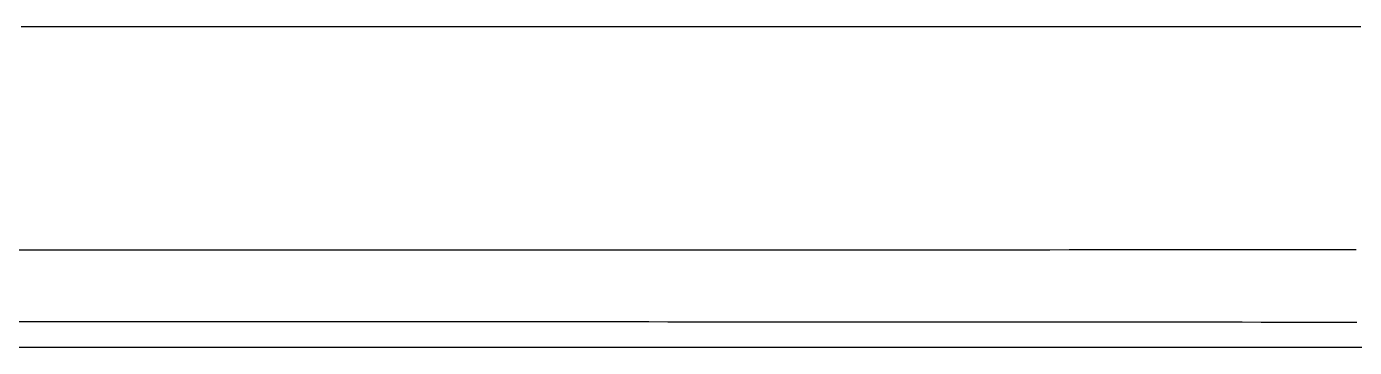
# Model space of a CAD drawing. Extents: x -4 to 218, y -16 to 16.
# Drawn here: x 141.79 to 148.73, y -15.92 to -14.24 of the extents above; entities that cross this region are included whole.
import ezdxf

# ---------------------------------------------------------------- set-up
doc = ezdxf.new("R2010")
doc.units = 0
doc.header["$MEASUREMENT"] = 0
doc.layers.add('Waterlines', color=7, linetype='Continuous')

msp = doc.modelspace()

# ---------------------------------------------------------------- linework, layer by layer
at = {"layer": 'Waterlines', "color": 135}
for points in [[(141.75981, -14.24241), (141.85609, -14.24241), (141.95854, -14.24241), (142.05946, -14.24241), (142.15659, -14.24241), (142.25951, -14.24241), (142.35841, -14.24241), (142.45778, -14.24241), (142.55931, -14.24241), (142.65637, -14.24241), (142.75699, -14.24241), (142.85866, -14.24241), (142.95456, -14.24241), (143.05698, -14.24241), (143.15842, -14.24241), (143.25447, -14.24241), (143.35692, -14.24241), (143.45825, -14.24241), (143.5544, -14.24241), (143.65616, -14.24241), (143.75758, -14.24241), (143.85457, -14.24241), (143.95624, -14.24241), (144.05629, -14.24241), (144.1539, -14.24241), (144.256, -14.24241), (144.3551, -14.24241), (144.45357, -14.24241), (144.5558, -14.24241), (144.65292, -14.24241), (144.75331, -14.24241), (144.85518, -14.24241), (144.95023, -14.24241), (145.05334, -14.24241), (145.15465, -14.24241), (145.2506, -14.24241), (145.35265, -14.24241), (145.45392, -14.24241), (145.54987, -14.24241), (145.65247, -14.24241), (145.75342, -14.24241), (145.8497, -14.24241), (145.95517, -14.24241), (146.05762, -14.24241), (146.15771, -14.24241), (146.26123, -14.24241), (146.36046, -14.24241), (146.46114, -14.24241), (146.56451, -14.24241), (146.6602, -14.24241), (146.7636, -14.24241), (146.86542, -14.24241), (146.96141, -14.24241), (147.06407, -14.24241), (147.16655, -14.24241), (147.26224, -14.24241), (147.3645, -14.24241), (147.46581, -14.24241), (147.56242, -14.24241), (147.66473, -14.24241), (147.76555, -14.24241), (147.86185, -14.24241), (147.96419, -14.24241), (148.06511, -14.24241), (148.16208, -14.24241), (148.26485, -14.24241), (148.36388, -14.24241), (148.46216, -14.24241), (148.56398, -14.24241), (148.66174, -14.24241), (148.76186, -14.24241)], [(148.73698, -15.40988), (148.63705, -15.40995), (148.53706, -15.41002), (148.43709, -15.41008), (148.33702, -15.41015), (148.23703, -15.41021), (148.13702, -15.41027), (148.03703, -15.41033), (147.93704, -15.41039), (147.83698, -15.41044), (147.73703, -15.4105), (147.63702, -15.41055), (147.53705, -15.4106), (147.43707, -15.41065), (147.33702, -15.4107), (147.237, -15.41075), (147.13699, -15.4108), (147.03702, -15.41085), (146.93701, -15.41089), (146.83701, -15.41094), (146.73705, -15.41098), (146.63698, -15.41103), (146.537, -15.41107), (146.43701, -15.41111), (146.33702, -15.41115), (146.23698, -15.41119), (146.13704, -15.41123), (146.03702, -15.41127), (145.937, -15.4113), (145.83702, -15.41134), (145.73701, -15.41137), (145.63698, -15.41141), (145.53696, -15.41144), (145.43703, -15.41148), (145.33694, -15.41151), (145.23698, -15.41154), (145.1369, -15.41158), (145.03694, -15.41161), (144.93698, -15.41164), (144.83694, -15.41167), (144.73697, -15.4117), (144.63702, -15.41173), (144.537, -15.41176), (144.43697, -15.41179), (144.33696, -15.41181), (144.23709, -15.41184), (144.13705, -15.41187), (144.03702, -15.4119), (143.93701, -15.41193), (143.83704, -15.41195), (143.73698, -15.41198), (143.63702, -15.412), (143.537, -15.41203), (143.437, -15.41206), (143.33694, -15.41208), (143.23698, -15.41211), (143.13699, -15.41213), (143.03694, -15.41216), (142.93695, -15.41218), (142.83699, -15.41221), (142.73695, -15.41223), (142.63689, -15.41226), (142.53691, -15.41228), (142.4369, -15.41231), (142.33693, -15.41233), (142.23691, -15.41236), (142.13692, -15.41238), (142.03688, -15.41241), (141.93692, -15.41243), (141.83684, -15.41246), (141.73682, -15.41248)], [(148.74107, -15.78923), (148.64114, -15.78919), (148.54114, -15.78914), (148.44116, -15.7891), (148.34109, -15.78905), (148.24106, -15.789), (148.1411, -15.78895), (148.04108, -15.7889), (147.94109, -15.78885), (147.84108, -15.7888), (147.74103, -15.78875), (147.64108, -15.7887), (147.54106, -15.78864), (147.44104, -15.78859), (147.34102, -15.78853), (147.24104, -15.78848), (147.14104, -15.78842), (147.04102, -15.78837), (146.94096, -15.78831), (146.841, -15.78825), (146.74097, -15.7882), (146.64099, -15.78814), (146.54097, -15.78808), (146.44095, -15.78802), (146.34093, -15.78796), (146.24094, -15.7879), (146.1409, -15.78784), (146.04092, -15.78778), (145.94093, -15.78773), (145.84091, -15.78767), (145.74089, -15.78761), (145.6409, -15.78755), (145.54088, -15.78749), (145.4409, -15.78743), (145.3409, -15.78737), (145.24089, -15.78731), (145.1409, -15.78725), (145.04083, -15.78719), (144.94081, -15.78713), (144.84087, -15.78707), (144.74089, -15.78701), (144.64084, -15.78695), (144.54082, -15.7869), (144.44084, -15.78684), (144.34084, -15.78678), (144.24081, -15.78673), (144.14081, -15.78667), (144.04079, -15.78661), (143.9408, -15.78656), (143.84076, -15.7865), (143.74074, -15.78645), (143.6407, -15.78639), (143.54077, -15.78634), (143.4407, -15.78629), (143.3407, -15.78623), (143.24075, -15.78618), (143.1407, -15.78613), (143.04077, -15.78608), (142.94078, -15.78603), (142.84077, -15.78598), (142.74075, -15.78593), (142.64079, -15.78588), (142.54076, -15.78584), (142.44077, -15.78579), (142.34073, -15.78574), (142.24077, -15.7857), (142.14075, -15.78566), (142.04074, -15.78561), (141.94067, -15.78557), (141.84067, -15.78553), (141.74069, -15.78549)], [(148.7995, -15.92031), (148.69946, -15.92031), (148.59941, -15.92031), (148.49945, -15.92031), (148.3994, -15.92031), (148.29939, -15.92031), (148.19939, -15.92031), (148.09937, -15.92031), (147.99927, -15.92031), (147.89923, -15.92031), (147.79921, -15.92031), (147.69914, -15.92031), (147.59915, -15.92031), (147.49911, -15.92031), (147.39909, -15.92031), (147.2991, -15.92031), (147.19901, -15.92031), (147.09901, -15.92031), (146.99902, -15.92031), (146.89899, -15.92031), (146.79895, -15.92031), (146.69896, -15.92031), (146.59892, -15.92031), (146.49886, -15.92031), (146.39891, -15.92031), (146.29889, -15.92031), (146.19881, -15.92031), (146.0988, -15.92031), (145.99879, -15.92031), (145.89876, -15.92031), (145.79875, -15.92031), (145.6987, -15.92031), (145.59871, -15.92031), (145.49867, -15.92031), (145.39861, -15.92031), (145.2986, -15.92031), (145.19859, -15.92031), (145.0986, -15.92031), (144.99858, -15.92031), (144.89848, -15.92031), (144.79851, -15.92031), (144.69849, -15.92031), (144.59842, -15.92031), (144.49841, -15.92031), (144.39845, -15.92031), (144.2984, -15.92031), (144.19832, -15.92031), (144.09834, -15.92031), (143.99828, -15.92031), (143.89827, -15.92031), (143.79826, -15.92031), (143.69824, -15.92031), (143.59821, -15.92031), (143.49814, -15.92031), (143.39819, -15.92031), (143.29813, -15.92031), (143.19812, -15.92031), (143.09811, -15.92031), (142.99805, -15.92031), (142.89806, -15.92031), (142.79797, -15.92031), (142.69798, -15.92031), (142.59795, -15.92031), (142.498, -15.92031), (142.39793, -15.92031), (142.29793, -15.92031), (142.19792, -15.92031), (142.09787, -15.92031), (141.99782, -15.92031), (141.89787, -15.92031), (141.79781, -15.92031), (141.69775, -15.92031)], [(148.81367, -15.92031), (148.71326, -15.92031), (148.61322, -15.92031), (148.5128, -15.92031), (148.4131, -15.92031), (148.3131, -15.92031), (148.21272, -15.92031), (148.11227, -15.92031), (148.01219, -15.92031), (147.9119, -15.92031), (147.81195, -15.92031), (147.71216, -15.92031), (147.61212, -15.92031), (147.51187, -15.92031), (147.41139, -15.92031), (147.31093, -15.92031), (147.21086, -15.92031), (147.11061, -15.92031), (147.01033, -15.92031), (146.9106, -15.92031), (146.81073, -15.92031), (146.71078, -15.92031), (146.61069, -15.92031), (146.5106, -15.92031), (146.41046, -15.92031), (146.31023, -15.92031), (146.20995, -15.92031), (146.10976, -15.92031), (146.00946, -15.92031), (145.90921, -15.92031), (145.80902, -15.92031), (145.7088, -15.92031), (145.60858, -15.92031), (145.50835, -15.92031), (145.40819, -15.92031), (145.30804, -15.92031), (145.20793, -15.92031), (145.10789, -15.92031), (145.00777, -15.92031), (144.90768, -15.92031), (144.80765, -15.92031), (144.70758, -15.92031), (144.6076, -15.92031), (144.50754, -15.92031), (144.40752, -15.92031), (144.30736, -15.92031), (144.20728, -15.92031), (144.10721, -15.92031), (144.00699, -15.92031), (143.90677, -15.92031), (143.80647, -15.92031), (143.70612, -15.92031), (143.60561, -15.92031), (143.50504, -15.92031), (143.40443, -15.92031), (143.30452, -15.92031), (143.20497, -15.92031), (143.10529, -15.92031), (143.00537, -15.92031), (142.90535, -15.92031), (142.80518, -15.92031), (142.70491, -15.92031), (142.60437, -15.92031), (142.50357, -15.92031), (142.40297, -15.92031), (142.30348, -15.92031), (142.20393, -15.92031), (142.10405, -15.92031), (142.00407, -15.92031), (141.90369, -15.92031), (141.80305, -15.92031), (141.70216, -15.92031)], [(148.80585, -15.92031), (148.70586, -15.92031), (148.60588, -15.92031), (148.50584, -15.92031), (148.40588, -15.92031), (148.30586, -15.92031), (148.20584, -15.92031), (148.10587, -15.92031), (148.00589, -15.92031), (147.90588, -15.92031), (147.80583, -15.92031), (147.70587, -15.92031), (147.60582, -15.92031), (147.50584, -15.92031), (147.40587, -15.92031), (147.30586, -15.92031), (147.20586, -15.92031), (147.10583, -15.92031), (147.00591, -15.92031), (146.90585, -15.92031), (146.80589, -15.92031), (146.70583, -15.92031), (146.60583, -15.92031), (146.50581, -15.92031), (146.40584, -15.92031), (146.30583, -15.92031), (146.20586, -15.92031), (146.1058, -15.92031), (146.00578, -15.92031), (145.90579, -15.92031), (145.80576, -15.92031), (145.70575, -15.92031), (145.60576, -15.92031), (145.50574, -15.92031), (145.40576, -15.92031), (145.30574, -15.92031), (145.20575, -15.92031), (145.10576, -15.92031), (145.00574, -15.92031), (144.90578, -15.92031), (144.80571, -15.92031), (144.70572, -15.92031), (144.60576, -15.92031), (144.50575, -15.92031), (144.40576, -15.92031), (144.30573, -15.92031), (144.20575, -15.92031), (144.10573, -15.92031), (144.00568, -15.92031), (143.90569, -15.92031), (143.80569, -15.92031), (143.7057, -15.92031), (143.60571, -15.92031), (143.50569, -15.92031), (143.40567, -15.92031), (143.30566, -15.92031), (143.20566, -15.92031), (143.10567, -15.92031), (143.00569, -15.92031), (142.90564, -15.92031), (142.80565, -15.92031), (142.70564, -15.92031), (142.60565, -15.92031), (142.50562, -15.92031), (142.40556, -15.92031), (142.3056, -15.92031), (142.20561, -15.92031), (142.10561, -15.92031), (142.0056, -15.92031), (141.90558, -15.92031), (141.80557, -15.92031), (141.70557, -15.92031)], [(148.81442, -15.92031), (148.71445, -15.92031), (148.61444, -15.92031), (148.51443, -15.92031), (148.41447, -15.92031), (148.31444, -15.92031), (148.21443, -15.92031), (148.11447, -15.92031), (148.0144, -15.92031), (147.91441, -15.92031), (147.81442, -15.92031), (147.7144, -15.92031), (147.61443, -15.92031), (147.51443, -15.92031), (147.41438, -15.92031), (147.31441, -15.92031), (147.21442, -15.92031), (147.11433, -15.92031), (147.01434, -15.92031), (146.91437, -15.92031), (146.81435, -15.92031), (146.71439, -15.92031), (146.61433, -15.92031), (146.51433, -15.92031), (146.41434, -15.92031), (146.31435, -15.92031), (146.21431, -15.92031), (146.11432, -15.92031), (146.01436, -15.92031), (145.91429, -15.92031), (145.81429, -15.92031), (145.71431, -15.92031), (145.61429, -15.92031), (145.51427, -15.92031), (145.41429, -15.92031), (145.31427, -15.92031), (145.21429, -15.92031), (145.11426, -15.92031), (145.01427, -15.92031), (144.91425, -15.92031), (144.81425, -15.92031), (144.71428, -15.92031), (144.61426, -15.92031), (144.51425, -15.92031), (144.41428, -15.92031), (144.31425, -15.92031), (144.21426, -15.92031), (144.11429, -15.92031), (144.0143, -15.92031), (143.91428, -15.92031), (143.81427, -15.92031), (143.71425, -15.92031), (143.61426, -15.92031), (143.51428, -15.92031), (143.41425, -15.92031), (143.31429, -15.92031), (143.21425, -15.92031), (143.11427, -15.92031), (143.01425, -15.92031), (142.91425, -15.92031), (142.81429, -15.92031), (142.71423, -15.92031), (142.61426, -15.92031), (142.51425, -15.92031), (142.41422, -15.92031), (142.31425, -15.92031), (142.21422, -15.92031), (142.11424, -15.92031), (142.01419, -15.92031), (141.91425, -15.92031), (141.81422, -15.92031), (141.7142, -15.92031)], [(148.81526, -15.92031), (148.71527, -15.92031), (148.61525, -15.92031), (148.51527, -15.92031), (148.41528, -15.92031), (148.31522, -15.92031), (148.21527, -15.92031), (148.11522, -15.92031), (148.01523, -15.92031), (147.91522, -15.92031), (147.8152, -15.92031), (147.71516, -15.92031), (147.61517, -15.92031), (147.51517, -15.92031), (147.41513, -15.92031), (147.31519, -15.92031), (147.21513, -15.92031), (147.11513, -15.92031), (147.01511, -15.92031), (146.91512, -15.92031), (146.81509, -15.92031), (146.71512, -15.92031), (146.61511, -15.92031), (146.51508, -15.92031), (146.41513, -15.92031), (146.31509, -15.92031), (146.21507, -15.92031), (146.11511, -15.92031), (146.01514, -15.92031), (145.9151, -15.92031), (145.81508, -15.92031), (145.71509, -15.92031), (145.61505, -15.92031), (145.51503, -15.92031), (145.41499, -15.92031), (145.31503, -15.92031), (145.21503, -15.92031), (145.11497, -15.92031), (145.015, -15.92031), (144.91499, -15.92031), (144.81494, -15.92031), (144.715, -15.92031), (144.61496, -15.92031), (144.51498, -15.92031), (144.41496, -15.92031), (144.31494, -15.92031), (144.21495, -15.92031), (144.11491, -15.92031), (144.01489, -15.92031), (143.91489, -15.92031), (143.8149, -15.92031), (143.71494, -15.92031), (143.61487, -15.92031), (143.51486, -15.92031), (143.41487, -15.92031), (143.31488, -15.92031), (143.21487, -15.92031), (143.11485, -15.92031), (143.01483, -15.92031), (142.91487, -15.92031), (142.81479, -15.92031), (142.71486, -15.92031), (142.61487, -15.92031), (142.51482, -15.92031), (142.41479, -15.92031), (142.31485, -15.92031), (142.21478, -15.92031), (142.11479, -15.92031), (142.01472, -15.92031), (141.91473, -15.92031), (141.81479, -15.92031), (141.71478, -15.92031)], [(148.82123, -15.92031), (148.72118, -15.92031), (148.62109, -15.92031), (148.52103, -15.92031), (148.42096, -15.92031), (148.32091, -15.92031), (148.22084, -15.92031), (148.1208, -15.92031), (148.02075, -15.92031), (147.92067, -15.92031), (147.82059, -15.92031), (147.72055, -15.92031), (147.62047, -15.92031), (147.52043, -15.92031), (147.42036, -15.92031), (147.32027, -15.92031), (147.2202, -15.92031), (147.12013, -15.92031), (147.0201, -15.92031), (146.92003, -15.92031), (146.81998, -15.92031), (146.71986, -15.92031), (146.61984, -15.92031), (146.51976, -15.92031), (146.41966, -15.92031), (146.31964, -15.92031), (146.21956, -15.92031), (146.11952, -15.92031), (146.01941, -15.92031), (145.91939, -15.92031), (145.81934, -15.92031), (145.7193, -15.92031), (145.61919, -15.92031), (145.51915, -15.92031), (145.41908, -15.92031), (145.31903, -15.92031), (145.21898, -15.92031), (145.11888, -15.92031), (145.01886, -15.92031), (144.91878, -15.92031), (144.81871, -15.92031), (144.71867, -15.92031), (144.61861, -15.92031), (144.51849, -15.92031), (144.4184, -15.92031), (144.31834, -15.92031), (144.21826, -15.92031), (144.11821, -15.92031), (144.01819, -15.92031), (143.91811, -15.92031), (143.81807, -15.92031), (143.71797, -15.92031), (143.6179, -15.92031), (143.51785, -15.92031), (143.41779, -15.92031), (143.31772, -15.92031), (143.21767, -15.92031), (143.11763, -15.92031), (143.01753, -15.92031), (142.91748, -15.92031), (142.81741, -15.92031), (142.71733, -15.92031), (142.61729, -15.92031), (142.51721, -15.92031), (142.41719, -15.92031), (142.31708, -15.92031), (142.21703, -15.92031), (142.11696, -15.92031), (142.01691, -15.92031), (141.91682, -15.92031), (141.81676, -15.92031), (141.71669, -15.92031)], [(148.82069, -15.92031), (148.72061, -15.92031), (148.62056, -15.92031), (148.52049, -15.92031), (148.4205, -15.92031), (148.32045, -15.92031), (148.2204, -15.92031), (148.12038, -15.92031), (148.02031, -15.92031), (147.92029, -15.92031), (147.82022, -15.92031), (147.72021, -15.92031), (147.62015, -15.92031), (147.5201, -15.92031), (147.42004, -15.92031), (147.32001, -15.92031), (147.21996, -15.92031), (147.11989, -15.92031), (147.0199, -15.92031), (146.91986, -15.92031), (146.81982, -15.92031), (146.71974, -15.92031), (146.61972, -15.92031), (146.51967, -15.92031), (146.41965, -15.92031), (146.31961, -15.92031), (146.21959, -15.92031), (146.11951, -15.92031), (146.01949, -15.92031), (145.91942, -15.92031), (145.81938, -15.92031), (145.71936, -15.92031), (145.61929, -15.92031), (145.51929, -15.92031), (145.41925, -15.92031), (145.31918, -15.92031), (145.21921, -15.92031), (145.11909, -15.92031), (145.01903, -15.92031), (144.91898, -15.92031), (144.81895, -15.92031), (144.71887, -15.92031), (144.61884, -15.92031), (144.51881, -15.92031), (144.41873, -15.92031), (144.31871, -15.92031), (144.21866, -15.92031), (144.11864, -15.92031), (144.0186, -15.92031), (143.91855, -15.92031), (143.81851, -15.92031), (143.71851, -15.92031), (143.61841, -15.92031), (143.5184, -15.92031), (143.41832, -15.92031), (143.31828, -15.92031), (143.21823, -15.92031), (143.11819, -15.92031), (143.01817, -15.92031), (142.91812, -15.92031), (142.81807, -15.92031), (142.71805, -15.92031), (142.61798, -15.92031), (142.51793, -15.92031), (142.41789, -15.92031), (142.31787, -15.92031), (142.21782, -15.92031), (142.11775, -15.92031), (142.0177, -15.92031), (141.91768, -15.92031), (141.81764, -15.92031), (141.71762, -15.92031)], [(148.82294, -15.92031), (148.7229, -15.92031), (148.62286, -15.92031), (148.52275, -15.92031), (148.42268, -15.92031), (148.32266, -15.92031), (148.2226, -15.92031), (148.12254, -15.92031), (148.02243, -15.92031), (147.92242, -15.92031), (147.8223, -15.92031), (147.7222, -15.92031), (147.62216, -15.92031), (147.52211, -15.92031), (147.422, -15.92031), (147.32196, -15.92031), (147.22191, -15.92031), (147.12186, -15.92031), (147.0218, -15.92031), (146.92171, -15.92031), (146.8217, -15.92031), (146.72157, -15.92031), (146.62154, -15.92031), (146.52148, -15.92031), (146.4214, -15.92031), (146.32132, -15.92031), (146.22127, -15.92031), (146.12123, -15.92031), (146.02115, -15.92031), (145.92107, -15.92031), (145.82098, -15.92031), (145.72092, -15.92031), (145.62088, -15.92031), (145.5208, -15.92031), (145.42076, -15.92031), (145.32071, -15.92031), (145.22063, -15.92031), (145.12057, -15.92031), (145.02049, -15.92031), (144.92043, -15.92031), (144.82034, -15.92031), (144.72029, -15.92031), (144.62022, -15.92031), (144.52016, -15.92031), (144.42009, -15.92031), (144.32005, -15.92031), (144.21997, -15.92031), (144.11987, -15.92031), (144.01982, -15.92031), (143.91978, -15.92031), (143.8197, -15.92031), (143.71964, -15.92031), (143.61958, -15.92031), (143.51949, -15.92031), (143.41943, -15.92031), (143.31934, -15.92031), (143.21931, -15.92031), (143.11922, -15.92031), (143.01918, -15.92031), (142.9191, -15.92031), (142.81902, -15.92031), (142.71895, -15.92031), (142.61893, -15.92031), (142.51884, -15.92031), (142.41878, -15.92031), (142.31871, -15.92031), (142.21867, -15.92031), (142.11858, -15.92031), (142.01851, -15.92031), (141.91847, -15.92031), (141.81841, -15.92031), (141.71831, -15.92031)], [(148.82297, -15.92031), (148.72295, -15.92031), (148.62289, -15.92031), (148.5229, -15.92031), (148.42294, -15.92031), (148.32292, -15.92031), (148.22289, -15.92031), (148.12291, -15.92031), (148.0229, -15.92031), (147.92285, -15.92031), (147.82289, -15.92031), (147.7229, -15.92031), (147.62285, -15.92031), (147.52286, -15.92031), (147.42288, -15.92031), (147.32289, -15.92031), (147.2229, -15.92031), (147.12285, -15.92031), (147.02281, -15.92031), (146.92282, -15.92031), (146.82278, -15.92031), (146.72278, -15.92031), (146.62277, -15.92031), (146.52274, -15.92031), (146.42278, -15.92031), (146.32275, -15.92031), (146.22276, -15.92031), (146.12276, -15.92031), (146.02277, -15.92031), (145.92276, -15.92031), (145.82272, -15.92031), (145.72275, -15.92031), (145.62276, -15.92031), (145.52274, -15.92031), (145.42268, -15.92031), (145.32269, -15.92031), (145.22273, -15.92031), (145.12273, -15.92031), (145.02271, -15.92031), (144.9227, -15.92031), (144.82268, -15.92031), (144.7227, -15.92031), (144.62268, -15.92031), (144.5226, -15.92031), (144.42265, -15.92031), (144.32262, -15.92031), (144.2226, -15.92031), (144.1226, -15.92031), (144.0226, -15.92031), (143.92262, -15.92031), (143.8226, -15.92031), (143.72256, -15.92031), (143.6226, -15.92031), (143.52258, -15.92031), (143.42259, -15.92031), (143.3226, -15.92031), (143.22255, -15.92031), (143.12257, -15.92031), (143.02257, -15.92031), (142.92253, -15.92031), (142.82251, -15.92031), (142.72252, -15.92031), (142.62248, -15.92031), (142.52248, -15.92031), (142.4225, -15.92031), (142.32251, -15.92031), (142.22246, -15.92031), (142.1225, -15.92031), (142.02246, -15.92031), (141.92241, -15.92031), (141.82243, -15.92031), (141.72244, -15.92031)], [(148.82828, -15.92031), (148.7283, -15.92031), (148.6283, -15.92031), (148.52829, -15.92031), (148.42828, -15.92031), (148.32829, -15.92031), (148.22826, -15.92031), (148.12825, -15.92031), (148.02824, -15.92031), (147.92824, -15.92031), (147.82822, -15.92031), (147.72827, -15.92031), (147.62822, -15.92031), (147.5282, -15.92031), (147.42819, -15.92031), (147.32819, -15.92031), (147.22821, -15.92031), (147.12819, -15.92031), (147.02821, -15.92031), (146.92821, -15.92031), (146.82822, -15.92031), (146.7282, -15.92031), (146.62816, -15.92031), (146.52823, -15.92031), (146.42818, -15.92031), (146.3282, -15.92031), (146.22815, -15.92031), (146.12823, -15.92031), (146.0282, -15.92031), (145.92815, -15.92031), (145.82814, -15.92031), (145.72816, -15.92031), (145.62817, -15.92031), (145.52812, -15.92031), (145.42812, -15.92031), (145.32809, -15.92031), (145.2281, -15.92031), (145.12813, -15.92031), (145.02811, -15.92031), (144.92813, -15.92031), (144.82814, -15.92031), (144.72812, -15.92031), (144.62814, -15.92031), (144.52811, -15.92031), (144.42812, -15.92031), (144.32813, -15.92031), (144.22815, -15.92031), (144.1281, -15.92031), (144.02815, -15.92031), (143.92815, -15.92031), (143.82813, -15.92031), (143.7281, -15.92031), (143.62813, -15.92031), (143.5282, -15.92031), (143.42799, -15.92031), (143.32803, -15.92031), (143.22803, -15.92031), (143.12799, -15.92031), (143.02798, -15.92031), (142.92799, -15.92031), (142.82805, -15.92031), (142.728, -15.92031), (142.62798, -15.92031), (142.52798, -15.92031), (142.42798, -15.92031), (142.32797, -15.92031), (142.22798, -15.92031), (142.12801, -15.92031), (142.02795, -15.92031), (141.92796, -15.92031), (141.82806, -15.92031), (141.72804, -15.92031)], [(148.74577, -15.92031), (148.64572, -15.92031), (148.5457, -15.92031), (148.44568, -15.92031), (148.34561, -15.92031), (148.24557, -15.92031), (148.14554, -15.92031), (148.0455, -15.92031), (147.94548, -15.92031), (147.84544, -15.92031), (147.74539, -15.92031), (147.64532, -15.92031), (147.54535, -15.92031), (147.44528, -15.92031), (147.34523, -15.92031), (147.24524, -15.92031), (147.14514, -15.92031), (147.04512, -15.92031), (146.9451, -15.92031), (146.84505, -15.92031), (146.74501, -15.92031), (146.64494, -15.92031), (146.54492, -15.92031), (146.44489, -15.92031), (146.34485, -15.92031), (146.2448, -15.92031), (146.14481, -15.92031), (146.04474, -15.92031), (145.94467, -15.92031), (145.8447, -15.92031), (145.74463, -15.92031), (145.64461, -15.92031), (145.54462, -15.92031), (145.44453, -15.92031), (145.34453, -15.92031), (145.24448, -15.92031), (145.14438, -15.92031), (145.04433, -15.92031), (144.94432, -15.92031), (144.84424, -15.92031), (144.74423, -15.92031), (144.64418, -15.92031), (144.54413, -15.92031), (144.44412, -15.92031), (144.34407, -15.92031), (144.24403, -15.92031), (144.14397, -15.92031), (144.04398, -15.92031), (143.94392, -15.92031), (143.8439, -15.92031), (143.74387, -15.92031), (143.6438, -15.92031), (143.54375, -15.92031), (143.44373, -15.92031), (143.34369, -15.92031), (143.24364, -15.92031), (143.14362, -15.92031), (143.04356, -15.92031), (142.94351, -15.92031), (142.84351, -15.92031), (142.74344, -15.92031), (142.6434, -15.92031), (142.54337, -15.92031), (142.44331, -15.92031), (142.34329, -15.92031), (142.24326, -15.92031), (142.1432, -15.92031), (142.0432, -15.92031), (141.94315, -15.92031), (141.84309, -15.92031), (141.7431, -15.92031)], [(148.7451, -15.92031), (148.64507, -15.92031), (148.54507, -15.92031), (148.44504, -15.92031), (148.34499, -15.92031), (148.24501, -15.92031), (148.14496, -15.92031), (148.04495, -15.92031), (147.94495, -15.92031), (147.84489, -15.92031), (147.74489, -15.92031), (147.64485, -15.92031), (147.54483, -15.92031), (147.44481, -15.92031), (147.34479, -15.92031), (147.24475, -15.92031), (147.14474, -15.92031), (147.04471, -15.92031), (146.9447, -15.92031), (146.84467, -15.92031), (146.74469, -15.92031), (146.64464, -15.92031), (146.54465, -15.92031), (146.4446, -15.92031), (146.34457, -15.92031), (146.24461, -15.92031), (146.14459, -15.92031), (146.04453, -15.92031), (145.94453, -15.92031), (145.84448, -15.92031), (145.74448, -15.92031), (145.64447, -15.92031), (145.54446, -15.92031), (145.44443, -15.92031), (145.34438, -15.92031), (145.24442, -15.92031), (145.14438, -15.92031), (145.04433, -15.92031), (144.94427, -15.92031), (144.84427, -15.92031), (144.7442, -15.92031), (144.64421, -15.92031), (144.54416, -15.92031), (144.44414, -15.92031), (144.34415, -15.92031), (144.24416, -15.92031), (144.14412, -15.92031), (144.0441, -15.92031), (143.94406, -15.92031), (143.84406, -15.92031), (143.744, -15.92031), (143.64401, -15.92031), (143.54396, -15.92031), (143.44397, -15.92031), (143.34393, -15.92031), (143.24393, -15.92031), (143.14386, -15.92031), (143.04393, -15.92031), (142.94383, -15.92031), (142.84384, -15.92031), (142.7438, -15.92031), (142.64378, -15.92031), (142.54381, -15.92031), (142.44374, -15.92031), (142.34372, -15.92031), (142.24374, -15.92031), (142.14368, -15.92031), (142.04367, -15.92031), (141.94365, -15.92031), (141.84364, -15.92031), (141.74362, -15.92031)], [(148.7486, -15.92031), (148.64857, -15.92031), (148.54854, -15.92031), (148.44855, -15.92031), (148.34857, -15.92031), (148.24854, -15.92031), (148.14853, -15.92031), (148.04857, -15.92031), (147.94862, -15.92031), (147.84857, -15.92031), (147.74858, -15.92031), (147.64857, -15.92031), (147.54857, -15.92031), (147.44856, -15.92031), (147.3486, -15.92031), (147.24854, -15.92031), (147.14856, -15.92031), (147.04854, -15.92031), (146.94859, -15.92031), (146.84857, -15.92031), (146.74854, -15.92031), (146.64856, -15.92031), (146.54858, -15.92031), (146.44858, -15.92031), (146.34859, -15.92031), (146.2486, -15.92031), (146.14848, -15.92031), (146.04858, -15.92031), (145.94856, -15.92031), (145.84851, -15.92031), (145.74846, -15.92031), (145.6485, -15.92031), (145.54851, -15.92031), (145.44855, -15.92031), (145.34853, -15.92031), (145.2485, -15.92031), (145.14847, -15.92031), (145.04852, -15.92031), (144.94849, -15.92031), (144.84848, -15.92031), (144.74852, -15.92031), (144.64848, -15.92031), (144.54849, -15.92031), (144.44849, -15.92031), (144.34848, -15.92031), (144.24847, -15.92031), (144.14847, -15.92031), (144.04848, -15.92031), (143.94849, -15.92031), (143.8485, -15.92031), (143.74849, -15.92031), (143.64848, -15.92031), (143.54849, -15.92031), (143.44853, -15.92031), (143.34843, -15.92031), (143.2485, -15.92031), (143.14845, -15.92031), (143.04848, -15.92031), (142.94844, -15.92031), (142.84845, -15.92031), (142.74843, -15.92031), (142.64842, -15.92031), (142.54843, -15.92031), (142.44839, -15.92031), (142.34839, -15.92031), (142.24841, -15.92031), (142.14835, -15.92031), (142.04837, -15.92031), (141.94832, -15.92031), (141.84833, -15.92031), (141.74832, -15.92031)], [(148.76089, -15.92031), (148.6609, -15.92031), (148.56091, -15.92031), (148.46089, -15.92031), (148.36089, -15.92031), (148.26085, -15.92031), (148.16086, -15.92031), (148.0609, -15.92031), (147.96086, -15.92031), (147.86084, -15.92031), (147.76083, -15.92031), (147.66086, -15.92031), (147.56082, -15.92031), (147.46086, -15.92031), (147.36082, -15.92031), (147.26077, -15.92031), (147.16081, -15.92031), (147.06079, -15.92031), (146.96078, -15.92031), (146.86078, -15.92031), (146.7608, -15.92031), (146.66078, -15.92031), (146.56076, -15.92031), (146.46077, -15.92031), (146.36078, -15.92031), (146.2607, -15.92031), (146.16071, -15.92031), (146.0607, -15.92031), (145.96071, -15.92031), (145.86067, -15.92031), (145.76068, -15.92031), (145.66072, -15.92031), (145.56067, -15.92031), (145.46069, -15.92031), (145.3607, -15.92031), (145.26067, -15.92031), (145.16066, -15.92031), (145.06065, -15.92031), (144.96065, -15.92031), (144.86064, -15.92031), (144.76059, -15.92031), (144.6606, -15.92031), (144.56056, -15.92031), (144.46057, -15.92031), (144.36053, -15.92031), (144.26059, -15.92031), (144.16054, -15.92031), (144.06055, -15.92031), (143.96056, -15.92031), (143.8606, -15.92031), (143.76054, -15.92031), (143.66055, -15.92031), (143.56052, -15.92031), (143.46051, -15.92031), (143.36044, -15.92031), (143.26045, -15.92031), (143.16049, -15.92031), (143.06044, -15.92031), (142.96046, -15.92031), (142.86049, -15.92031), (142.76048, -15.92031), (142.66042, -15.92031), (142.56041, -15.92031), (142.46048, -15.92031), (142.36043, -15.92031), (142.26035, -15.92031), (142.16039, -15.92031), (142.06038, -15.92031), (141.96034, -15.92031), (141.86035, -15.92031), (141.76039, -15.92031)], [(148.76302, -15.92031), (148.66302, -15.92031), (148.563, -15.92031), (148.46303, -15.92031), (148.36304, -15.92031), (148.26297, -15.92031), (148.16304, -15.92031), (148.06297, -15.92031), (147.96301, -15.92031), (147.86299, -15.92031), (147.76302, -15.92031), (147.66299, -15.92031), (147.563, -15.92031), (147.46301, -15.92031), (147.36296, -15.92031), (147.263, -15.92031), (147.16298, -15.92031), (147.06299, -15.92031), (146.96297, -15.92031), (146.86301, -15.92031), (146.76295, -15.92031), (146.66296, -15.92031), (146.56296, -15.92031), (146.46295, -15.92031), (146.36295, -15.92031), (146.26299, -15.92031), (146.16295, -15.92031), (146.06297, -15.92031), (145.96297, -15.92031), (145.86298, -15.92031), (145.76297, -15.92031), (145.66293, -15.92031), (145.56293, -15.92031), (145.46292, -15.92031), (145.36293, -15.92031), (145.26292, -15.92031), (145.16292, -15.92031), (145.06294, -15.92031), (144.96292, -15.92031), (144.86295, -15.92031), (144.76292, -15.92031), (144.66287, -15.92031), (144.5629, -15.92031), (144.46291, -15.92031), (144.36288, -15.92031), (144.26291, -15.92031), (144.16287, -15.92031), (144.06285, -15.92031), (143.96288, -15.92031), (143.86285, -15.92031), (143.76285, -15.92031), (143.66286, -15.92031), (143.56285, -15.92031), (143.46289, -15.92031), (143.36295, -15.92031), (143.26292, -15.92031), (143.16304, -15.92031), (143.06296, -15.92031), (142.96313, -15.92031), (142.86308, -15.92031), (142.76306, -15.92031), (142.66307, -15.92031), (142.56317, -15.92031), (142.46335, -15.92031), (142.36346, -15.92031), (142.26349, -15.92031), (142.16357, -15.92031), (142.06367, -15.92031), (141.96347, -15.92031), (141.86336, -15.92031), (141.76331, -15.92031)], [(148.76378, -15.92031), (148.66374, -15.92031), (148.56378, -15.92031), (148.46378, -15.92031), (148.36372, -15.92031), (148.26372, -15.92031), (148.1637, -15.92031), (148.06367, -15.92031), (147.9637, -15.92031), (147.86372, -15.92031), (147.76369, -15.92031), (147.6637, -15.92031), (147.56364, -15.92031), (147.46368, -15.92031), (147.36366, -15.92031), (147.26367, -15.92031), (147.16367, -15.92031), (147.06367, -15.92031), (146.96367, -15.92031), (146.86362, -15.92031), (146.76364, -15.92031), (146.66367, -15.92031), (146.56363, -15.92031), (146.46361, -15.92031), (146.36363, -15.92031), (146.26364, -15.92031), (146.1636, -15.92031), (146.06361, -15.92031), (145.96361, -15.92031), (145.86366, -15.92031), (145.76364, -15.92031), (145.66359, -15.92031), (145.56364, -15.92031), (145.46362, -15.92031), (145.36356, -15.92031), (145.26361, -15.92031), (145.16359, -15.92031), (145.06354, -15.92031), (144.96356, -15.92031), (144.8636, -15.92031), (144.76357, -15.92031), (144.66357, -15.92031), (144.56358, -15.92031), (144.46358, -15.92031), (144.36356, -15.92031), (144.26355, -15.92031), (144.16357, -15.92031), (144.06351, -15.92031), (143.96355, -15.92031), (143.86357, -15.92031), (143.76353, -15.92031), (143.66353, -15.92031), (143.56354, -15.92031), (143.46347, -15.92031), (143.36353, -15.92031), (143.26349, -15.92031), (143.1635, -15.92031), (143.06349, -15.92031), (142.96349, -15.92031), (142.86342, -15.92031), (142.76347, -15.92031), (142.66345, -15.92031), (142.56339, -15.92031), (142.46344, -15.92031), (142.36342, -15.92031), (142.26343, -15.92031), (142.16345, -15.92031), (142.06342, -15.92031), (141.96341, -15.92031), (141.86343, -15.92031), (141.76343, -15.92031)], [(148.77388, -15.92031), (148.67386, -15.92031), (148.57385, -15.92031), (148.47382, -15.92031), (148.37384, -15.92031), (148.27377, -15.92031), (148.17378, -15.92031), (148.07381, -15.92031), (147.97371, -15.92031), (147.87369, -15.92031), (147.77374, -15.92031), (147.67372, -15.92031), (147.57367, -15.92031), (147.47365, -15.92031), (147.37367, -15.92031), (147.27367, -15.92031), (147.17361, -15.92031), (147.07361, -15.92031), (146.97362, -15.92031), (146.87357, -15.92031), (146.77356, -15.92031), (146.67354, -15.92031), (146.57352, -15.92031), (146.47348, -15.92031), (146.37358, -15.92031), (146.27348, -15.92031), (146.17354, -15.92031), (146.07353, -15.92031), (145.97343, -15.92031), (145.87337, -15.92031), (145.77342, -15.92031), (145.67337, -15.92031), (145.57336, -15.92031), (145.47337, -15.92031), (145.37337, -15.92031), (145.27335, -15.92031), (145.17334, -15.92031), (145.07335, -15.92031), (144.97328, -15.92031), (144.87334, -15.92031), (144.77324, -15.92031), (144.67328, -15.92031), (144.57327, -15.92031), (144.47324, -15.92031), (144.3732, -15.92031), (144.27324, -15.92031), (144.1732, -15.92031), (144.07315, -15.92031), (143.97322, -15.92031), (143.87317, -15.92031), (143.77313, -15.92031), (143.67316, -15.92031), (143.57312, -15.92031), (143.47316, -15.92031), (143.37309, -15.92031), (143.2731, -15.92031), (143.17305, -15.92031), (143.07306, -15.92031), (142.97308, -15.92031), (142.87312, -15.92031), (142.77304, -15.92031), (142.67302, -15.92031), (142.573, -15.92031), (142.47302, -15.92031), (142.37296, -15.92031), (142.27293, -15.92031), (142.17296, -15.92031), (142.07294, -15.92031), (141.9729, -15.92031), (141.87291, -15.92031), (141.77286, -15.92031)], [(148.78159, -15.92031), (148.68149, -15.92031), (148.58136, -15.92031), (148.48129, -15.92031), (148.38123, -15.92031), (148.28114, -15.92031), (148.18105, -15.92031), (148.08095, -15.92031), (147.98091, -15.92031), (147.88078, -15.92031), (147.7807, -15.92031), (147.68057, -15.92031), (147.58055, -15.92031), (147.48042, -15.92031), (147.38036, -15.92031), (147.28029, -15.92031), (147.18018, -15.92031), (147.08011, -15.92031), (146.98006, -15.92031), (146.87991, -15.92031), (146.77985, -15.92031), (146.67978, -15.92031), (146.57968, -15.92031), (146.4796, -15.92031), (146.37952, -15.92031), (146.27942, -15.92031), (146.17929, -15.92031), (146.07922, -15.92031), (145.97914, -15.92031), (145.87904, -15.92031), (145.77895, -15.92031), (145.67886, -15.92031), (145.57877, -15.92031), (145.47868, -15.92031), (145.37863, -15.92031), (145.2785, -15.92031), (145.17844, -15.92031), (145.07834, -15.92031), (144.97827, -15.92031), (144.87819, -15.92031), (144.77805, -15.92031), (144.67798, -15.92031), (144.57793, -15.92031), (144.47783, -15.92031), (144.37775, -15.92031), (144.27766, -15.92031), (144.17754, -15.92031), (144.07747, -15.92031), (143.9774, -15.92031), (143.8773, -15.92031), (143.77722, -15.92031), (143.67714, -15.92031), (143.57706, -15.92031), (143.47694, -15.92031), (143.37689, -15.92031), (143.27679, -15.92031), (143.17667, -15.92031), (143.07663, -15.92031), (142.97653, -15.92031), (142.87643, -15.92031), (142.77637, -15.92031), (142.67624, -15.92031), (142.57619, -15.92031), (142.47606, -15.92031), (142.37598, -15.92031), (142.27591, -15.92031), (142.17586, -15.92031), (142.07573, -15.92031), (141.97565, -15.92031), (141.87556, -15.92031), (141.77553, -15.92031)], [(148.78326, -15.92031), (148.68315, -15.92031), (148.5831, -15.92031), (148.483, -15.92031), (148.38295, -15.92031), (148.28287, -15.92031), (148.18275, -15.92031), (148.08273, -15.92031), (147.98264, -15.92031), (147.88257, -15.92031), (147.7825, -15.92031), (147.68246, -15.92031), (147.58237, -15.92031), (147.4823, -15.92031), (147.38226, -15.92031), (147.28218, -15.92031), (147.1821, -15.92031), (147.08209, -15.92031), (146.98201, -15.92031), (146.88188, -15.92031), (146.78185, -15.92031), (146.68173, -15.92031), (146.58163, -15.92031), (146.48157, -15.92031), (146.3815, -15.92031), (146.28143, -15.92031), (146.18132, -15.92031), (146.0813, -15.92031), (145.98122, -15.92031), (145.88113, -15.92031), (145.78108, -15.92031), (145.68097, -15.92031), (145.5809, -15.92031), (145.48088, -15.92031), (145.38074, -15.92031), (145.2807, -15.92031), (145.18063, -15.92031), (145.08057, -15.92031), (144.98047, -15.92031), (144.88036, -15.92031), (144.78033, -15.92031), (144.68028, -15.92031), (144.58018, -15.92031), (144.48013, -15.92031), (144.38005, -15.92031), (144.28003, -15.92031), (144.17993, -15.92031), (144.07985, -15.92031), (143.97977, -15.92031), (143.87973, -15.92031), (143.77965, -15.92031), (143.67957, -15.92031), (143.57948, -15.92031), (143.47945, -15.92031), (143.3793, -15.92031), (143.27927, -15.92031), (143.17921, -15.92031), (143.07915, -15.92031), (142.97905, -15.92031), (142.879, -15.92031), (142.7789, -15.92031), (142.67886, -15.92031), (142.57874, -15.92031), (142.47867, -15.92031), (142.37862, -15.92031), (142.27855, -15.92031), (142.17847, -15.92031), (142.0784, -15.92031), (141.97833, -15.92031), (141.87823, -15.92031), (141.77818, -15.92031)]]:
    msp.add_lwpolyline(points, dxfattribs=at)

doc.saveas('drawing.dxf')
